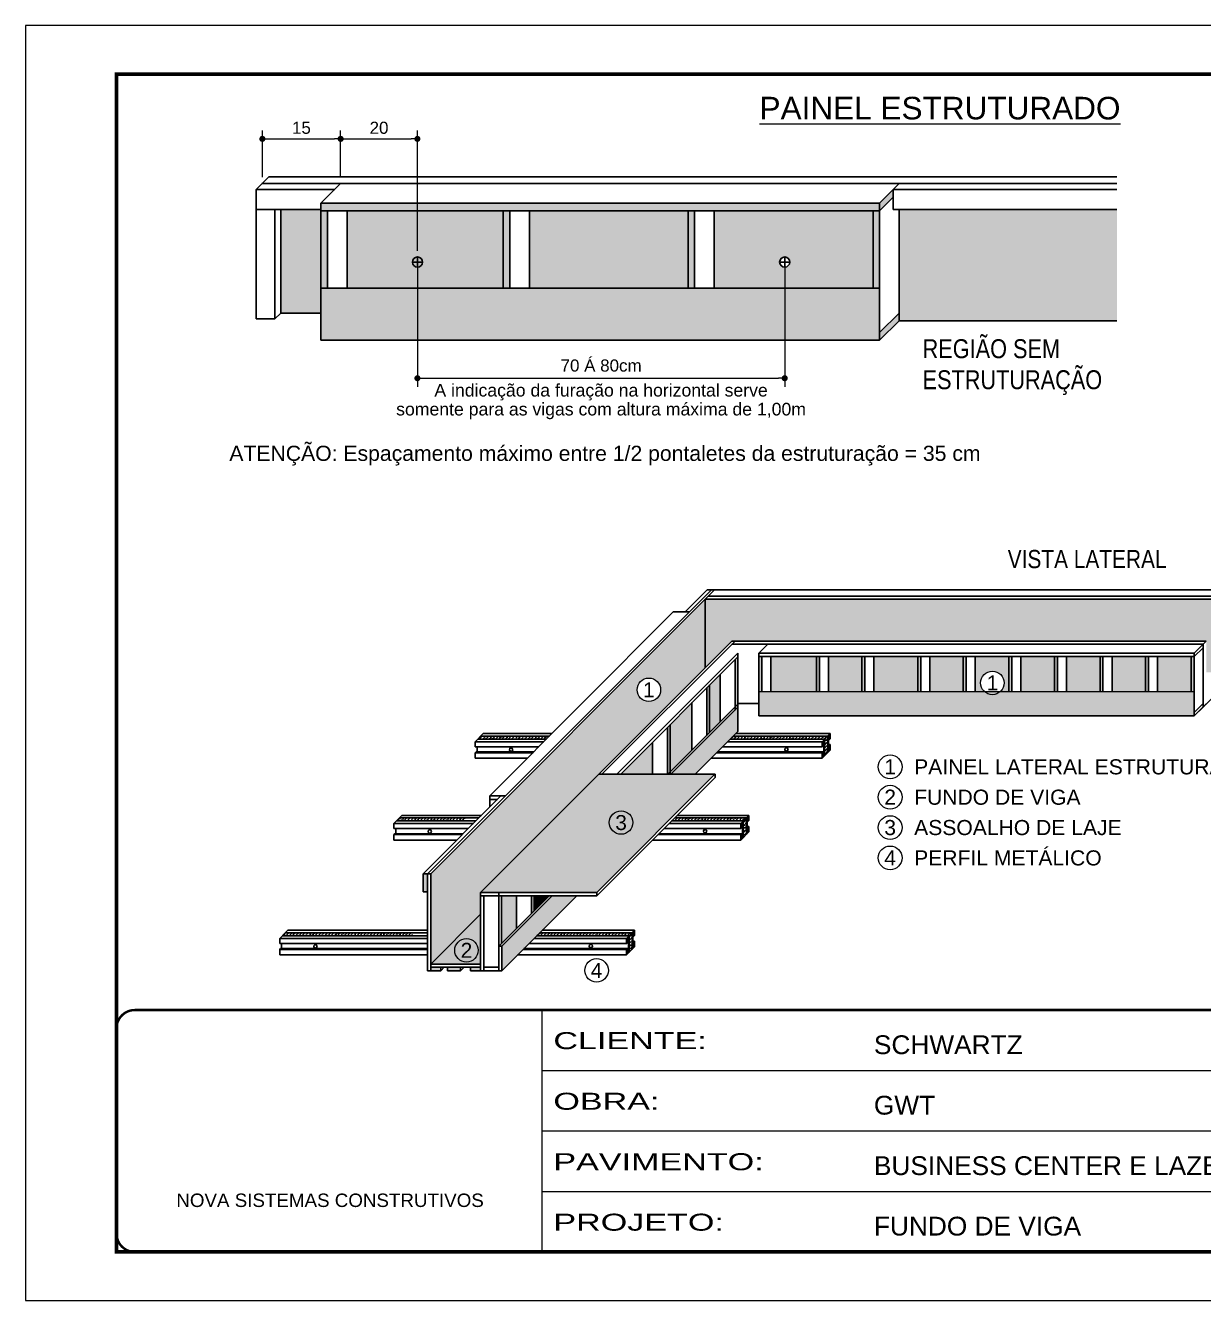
# Model space of a CAD drawing. Extents: x 3245 to 12416, y 917 to 10295.
# Drawn here: x 8000 to 8971, y 8957 to 10007 of the extents above; entities that cross this region are included whole.
import ezdxf
from ezdxf.enums import TextEntityAlignment as Align

# ---------------------------------------------------------------- set-up
doc = ezdxf.new("R2010")
doc.units = 0
doc.linetypes.add('CONTINUO', pattern=[0])
doc.linetypes.add('DASHED', pattern=[0.75, 0.5, -0.25])
for name, color, linetype, lineweight in [('CARIMBO', 255, 'Continuous', 9), ('Demarcação 1', 251, 'Continuous', 9), ('Folhas', 255, 'Continuous', 9), ('SARRAFO DE PRESSAO', 251, 'DASHED', 9)]:
    doc.layers.add(name, color=color, linetype=linetype, lineweight=lineweight)
doc.layers.add('COTA', color=241, linetype='Continuous')
doc.layers.add('Demarcação 2', color=7, linetype='Continuous', lineweight=9, true_color=0xe0e0e0)
doc.styles.add('ARIAL', font='arial.ttf')
doc.styles.add('CESAR1', font='arial.ttf', dxfattribs={"oblique": 15})
doc.styles.get("Standard").update_dxf_attribs({"font": 'arial.ttf'})
doc.styles.add('Tecnologia', font='')
doc.styles.add('texto', font='ARIALN.TTF')
doc.styles.get('Tecnologia').set_extended_font_data('Forgotten Futurist')
doc.dimstyles.new('1x', dxfattribs={"dimtxt": 10, "dimasz": 5, "dimexe": 7, "dimexo": 5, "dimgap": 4, "dimtad": 1, "dimdec": 1, "dimdsep": 46, "dimtxsty": 'Standard', "dimblk": 'DOT', "dimcen": 0.09, "dimclrd": 4, "dimclre": 4, "dimclrt": 2, "dimadec": 0, "dimazin": 2, "dimtfac": 1, "dimtdec": 1, "dimtmove": 0, "dimatfit": 3, "dimldrblk": 'DOT', "dimfxl": 1, "dimtolj": 1, "dimtzin": 0, "dimlwd": 9, "dimlwe": 9, "dimarcsym": 0})
pattern_1 = [(45, (5792.848, 57646.571), (0.99436891, 3.64601934), [4.6875, -0.9375, 0, -0.9375])]

# ---------------------------------------------------------------- blocks, each defined once
blk = doc.blocks.new('9999999999')
at = {"color": 30, "linetype": 'CONTINUO'}
for p, q in [((98564.6, 34230.2), (98564.6, 34429.4)), ((98564.6, 34379.6), (99584, 34379.6)), ((98564.6, 34329.8), (99488, 34329.8)), ((98564.6, 34280), (99488, 34280))]:
    blk.add_line(p, q, dxfattribs=at)
at = {"color": 30, "linetype": 'CONTINUO', "const_width": 2}
blk.add_lwpolyline([(99584, 34230.2), (99584, 34414.4, 0.414214), (99569, 34429.4), (98229, 34429.4, 0.414214), (98214, 34414.4), (98214, 34245.2, 0.414214), (98229, 34230.2), (99584, 34230.2)], format="xyb", dxfattribs=at)
at = {"layer": 'Folhas'}
blk.add_lwpolyline([(98139, 34190.2), (99624, 34190.2), (99624, 35240.2), (98139, 35240.2)], close=True, dxfattribs=at)
at = {"layer": 'Folhas', "color": 30, "const_width": 3}
blk.add_lwpolyline([(98214, 34230.2), (99584, 34230.2), (99584, 35200.2), (98214, 35200.2)], close=True, dxfattribs=at)
at = {"color": 7, "linetype": 'Continuous', "ltscale": 5, "style": 'ARIAL'}
for s, height, p in [('SCHWARTZ', 15.48, (98837.7, 34393.1)), ('GWT', 15.48, (98837.7, 34343.3)), ('BUSINESS CENTER E LAZER - PERIFERIA', 15.483, (98837.7, 34293.5)), ('NOVA SISTEMAS CONSTRUTIVOS', 11.059, (98263.2, 34267.2)), ('FUNDO DE VIGA', 15.483, (98837.7, 34243.7))]:
    blk.add_text(s, height=height, dxfattribs=at).set_placement(p)
at = {"layer": 'Folhas', "color": 7, "style": 'Tecnologia', "width": 1.5}
for s, p in [('CLIENTE:', (98573.7, 34397.2)), ('OBRA:', (98573.7, 34347.3)), ('PAVIMENTO:', (98573.7, 34297.5)), ('PROJETO:', (98573.7, 34247.7))]:
    blk.add_text(s, height=14, dxfattribs=at).set_placement(p)
blk = doc.blocks.new('_Dot')
at = {"color": 0, "linetype": 'ByBlock', "lineweight": -2}
blk.add_line((-0.5, 0), (-1, 0), dxfattribs=at)
at = {"color": 0, "linetype": 'ByBlock', "const_width": 0.5}
blk.add_lwpolyline([(-0.25, 0, 1), (0.25, 0, 1)], format="xyb", close=True, dxfattribs=at)
blk = doc.blocks.new('*D251')
at = {"layer": 'COTA', "color": 4, "lineweight": 9, "transparency": 16777216}
for p, q in [((8195.4, 9882.5), (8195.4, 9920.9)), ((8200.4, 9913.9), (8254.9, 9913.9)), ((8259.9, 9882.1), (8259.9, 9920.9))]:
    blk.add_line(p, q, dxfattribs=at)
at = {"layer": 'Defpoints', "color": 0, "transparency": 16777216}
for p in [(8259.9, 9913.9), (8195.4, 9877.5), (8259.9, 9877.1)]:
    blk.add_point(p, dxfattribs=at)
at = {"layer": 'COTA', "color": 4, "lineweight": 9, "transparency": 16777216, "xscale": 5, "yscale": 5, "zscale": 5, "rotation": 180}
blk.add_blockref('_Dot', (8195.4, 9913.9), dxfattribs=at)
at = {"layer": 'COTA', "color": 4, "lineweight": 9, "transparency": 16777216, "xscale": 5, "yscale": 5, "zscale": 5}
blk.add_blockref('_Dot', (8259.9, 9913.9), dxfattribs=at)
at = {"layer": 'COTA', "color": 2, "transparency": 16777216, "insert": (8227.6, 9923), "char_height": 10, "attachment_point": 5}
blk.add_mtext('\\A1;15', dxfattribs=at)
blk = doc.blocks.new('*D252')
at = {"layer": 'COTA', "color": 4, "lineweight": 9, "transparency": 16777216}
for p, q in [((8259.9, 9882.1), (8259.9, 9920.9)), ((8264.9, 9913.9), (8318.1, 9913.9)), ((8323.1, 9821.6), (8323.1, 9920.9))]:
    blk.add_line(p, q, dxfattribs=at)
at = {"layer": 'Defpoints', "color": 0, "transparency": 16777216}
for p in [(8323.1, 9913.9), (8259.9, 9877.1), (8323.1, 9816.6)]:
    blk.add_point(p, dxfattribs=at)
at = {"layer": 'COTA', "color": 4, "lineweight": 9, "transparency": 16777216, "xscale": 5, "yscale": 5, "zscale": 5, "rotation": 180}
blk.add_blockref('_Dot', (8259.9, 9913.9), dxfattribs=at)
at = {"layer": 'COTA', "color": 4, "lineweight": 9, "transparency": 16777216, "xscale": 5, "yscale": 5, "zscale": 5}
blk.add_blockref('_Dot', (8323.1, 9913.9), dxfattribs=at)
at = {"layer": 'COTA', "color": 2, "transparency": 16777216, "insert": (8291.5, 9923), "char_height": 10, "attachment_point": 5}
blk.add_mtext('\\A1;20', dxfattribs=at)
blk = doc.blocks.new('*D253')
at = {"layer": 'COTA', "color": 4, "lineweight": 9, "transparency": 16777216}
for p, q in [((8323.1, 9811.6), (8323.1, 9709.8)), ((8625.6, 9811.6), (8625.6, 9709.8)), ((8328.1, 9716.8), (8620.6, 9716.8))]:
    blk.add_line(p, q, dxfattribs=at)
at = {"layer": 'Defpoints', "color": 0, "transparency": 16777216}
for p in [(8323.1, 9816.6), (8625.6, 9816.6), (8625.6, 9716.8)]:
    blk.add_point(p, dxfattribs=at)
at = {"layer": 'COTA', "color": 4, "lineweight": 9, "transparency": 16777216, "xscale": 5, "yscale": 5, "zscale": 5, "rotation": 180}
blk.add_blockref('_Dot', (8323.1, 9716.8), dxfattribs=at)
at = {"layer": 'COTA', "color": 4, "lineweight": 9, "transparency": 16777216, "xscale": 5, "yscale": 5, "zscale": 5}
blk.add_blockref('_Dot', (8625.6, 9716.8), dxfattribs=at)
at = {"layer": 'COTA', "color": 2, "transparency": 16777216, "insert": (8474.4, 9727.2), "char_height": 10, "attachment_point": 5}
blk.add_mtext('\\A1;70 Á 80cm', dxfattribs=at)

msp = doc.modelspace()

# ---------------------------------------------------------------- hatches: boundary and pattern name
for points in [[(8715.04, 9865.9), (8715.04, 9872.28), (8703.69, 9861.02), (8703.69, 9854.64)], [(8546.09, 9790.93), (8551.41, 9790.93), (8551.41, 9854.64), (8546.09, 9854.64)], [(8331.55, 9308.76), (8327.89, 9308.76), (8327.89, 9293.91), (8331.55, 9293.91)]]:
    msp.add_hatch(color=256).paths.add_polyline_path(points)
at = {"linetype": 'ByBlock', "ltscale": 2}
for points in [[(8703.69, 9861.02), (8243.63, 9861.02), (8243.63, 9854.64), (8703.69, 9854.64)], [(8243.52, 9790.93), (8248.85, 9790.93), (8248.85, 9854.53), (8243.52, 9854.53)], [(8393.7, 9790.93), (8399.03, 9790.93), (8399.03, 9854.53), (8393.7, 9854.53)], [(8584.65, 9443.44), (8587.01, 9445.79), (8587.01, 9487.23), (8584.65, 9484.88)], [(8604.3, 9458.68), (8606.74, 9458.68), (8606.74, 9487.39), (8604.3, 9487.39)], [(8651.58, 9458.68), (8654.02, 9458.68), (8654.02, 9487.39), (8651.58, 9487.39)], [(8689.11, 9458.68), (8691.55, 9458.68), (8691.55, 9487.39), (8689.11, 9487.39)], [(8735.05, 9458.68), (8737.48, 9458.68), (8737.48, 9487.39), (8735.05, 9487.39)], [(8772.58, 9458.67), (8775.02, 9458.67), (8775.02, 9487.39), (8772.58, 9487.39)], [(8810.11, 9458.67), (8812.55, 9458.67), (8812.55, 9487.39), (8810.11, 9487.39)], [(8847.65, 9458.67), (8850.08, 9458.67), (8850.08, 9487.39), (8847.65, 9487.39)], [(8885.18, 9458.67), (8887.62, 9458.67), (8887.62, 9487.39), (8885.18, 9487.39)], [(8922.71, 9458.67), (8925.15, 9458.67), (8925.15, 9487.39), (8922.71, 9487.39)], [(8960.25, 9458.67), (8962.68, 9458.67), (8962.68, 9487.39), (8960.25, 9487.39)], [(8561.31, 9422.58), (8563.67, 9424.93), (8563.67, 9464.23), (8561.31, 9461.87)], [(8584.76, 9443.55), (8584.76, 9446.02), (8531.36, 9392.63), (8531.36, 9390.74), (8531.95, 9390.74)], [(8531.26, 9431.48), (8528.9, 9429.13), (8528.9, 9390.63), (8531.26, 9390.63)], [(8434.09, 9290.61), (8431.52, 9290.61), (8390.07, 9249.15), (8392.64, 9249.15)], [(8416.88, 9275.97), (8419.23, 9278.32), (8419.23, 9290.5), (8416.88, 9290.5)]]:
    msp.add_hatch(color=256, dxfattribs=at).paths.add_polyline_path(points)
h = msp.add_hatch(color=256)
h.paths.add_polyline_path([(8703.69, 9754.39), (8703.69, 9748.01), (8719.91, 9764.11), (8719.91, 9770.48)])
h.paths.add_polyline_path([(8698.36, 9790.93), (8703.69, 9790.93), (8703.69, 9854.64), (8698.36, 9854.64)])
at = {"linetype": 'Continuous', "ltscale": 1.5}
h = msp.add_hatch(dxfattribs=at)
h.set_pattern_fill('ANSI36', color=256, scale=15, style=0)
h.set_pattern_definition(pattern_1)
h.paths.add_polyline_path([(8375.32, 9422.06), (8372.81, 9419.55), (8429.38, 9419.55), (8431.87, 9422.06)])
h = msp.add_hatch(dxfattribs=at)
h.set_pattern_fill('ANSI36', color=256, scale=15, style=0)
h.set_pattern_definition(pattern_1)
h.paths.add_polyline_path([(8661.01, 9422.06), (8583.27, 9422.06), (8580.77, 9419.55), (8658.5, 9419.55)])
h.paths.add_polyline_path([(8661.01, 9422.06), (8658.5, 9419.55), (8658.5, 9405.94), (8661.01, 9408.45)])
h = msp.add_hatch(dxfattribs=at)
h.set_pattern_fill('ANSI36', color=256, scale=15, style=0)
h.set_pattern_definition(pattern_1)
h.paths.add_polyline_path([(8308.34, 9354.69), (8305.83, 9352.18), (8362.4, 9352.18), (8364.89, 9354.69)])
h = msp.add_hatch(dxfattribs=at)
h.set_pattern_fill('ANSI36', color=256, scale=15, style=0)
h.set_pattern_definition(pattern_1)
h.paths.add_polyline_path([(8594.03, 9354.69), (8591.52, 9352.18), (8591.52, 9338.57), (8594.03, 9341.08)])
h.paths.add_polyline_path([(8535.02, 9354.69), (8532.51, 9352.18), (8591.52, 9352.18), (8594.03, 9354.69)])
h = msp.add_hatch(dxfattribs=at)
h.set_pattern_fill('ANSI36', color=256, scale=15, style=0)
h.set_pattern_definition(pattern_1)
h.paths.add_polyline_path([(8214.26, 9260.07), (8211.76, 9257.56), (8319.23, 9257.56), (8319.23, 9260.07)])
h = msp.add_hatch(dxfattribs=at)
h.set_pattern_fill('ANSI36', color=256, scale=15, style=0)
h.set_pattern_definition(pattern_1)
h.paths.add_polyline_path([(8499.95, 9260.07), (8497.45, 9257.56), (8497.45, 9243.95), (8499.95, 9246.46)])
h.paths.add_polyline_path([(8423.85, 9260.07), (8421.34, 9257.56), (8497.45, 9257.56), (8499.95, 9260.07)])
at = {"linetype": 'ByBlock', "ltscale": 2}
h = msp.add_hatch(color=256, dxfattribs=at)
h.paths.add_polyline_path([(8342.34, 9231.77), (8334.12, 9231.77), (8334.12, 9228.85), (8342.34, 9228.85)])
h.paths.add_polyline_path([(8358.63, 9231.77), (8347.85, 9231.77), (8347.85, 9228.85), (8358.63, 9228.85)])
h.paths.add_polyline_path([(8375.18, 9231.77), (8366.96, 9231.77), (8366.96, 9228.85), (8375.18, 9228.85)])
at = {"layer": 'Demarcação 1'}
h = msp.add_hatch(color=256, dxfattribs=at)
h.paths.add_polyline_path([(8353.85, 9245.67, 1), (8373.2, 9245.67, 1)], flags=17)
h.paths.add_polyline_path([(8375.18, 9293.37), (8560.23, 9478.42), (8560.23, 9534.89), (8560.23, 9534.89), (8334.12, 9308.78), (8334.12, 9234.34), (8375.18, 9275.41)])
h.paths.add_polyline_path([(8504.04, 9460.21, -1), (8523.4, 9460.21, -1)], flags=16)
h.paths.add_polyline_path([(8355.64, 9236.42), (8371.4, 9236.42), (8371.4, 9254.98), (8355.64, 9254.98)], flags=24)
h.paths.add_polyline_path([(8505.84, 9450.96), (8521.6, 9450.96), (8521.6, 9469.51), (8505.84, 9469.51)], flags=24)
msp.add_hatch(color=256, dxfattribs=at).paths.add_polyline_path([(8560.23, 9478.42), (8582.16, 9500.35), (8972.73, 9500.35), (8972.73, 9474.73), (8991.94, 9474.73), (8991.94, 9534.89), (8560.23, 9534.89)])
h = msp.add_hatch(color=256, dxfattribs=at)
h.paths.add_polyline_path([(8334.12, 9234.34), (8375.18, 9234.34), (8375.18, 9275.41)])
h.paths.add_polyline_path([(8353.85, 9245.67, -1), (8373.2, 9245.67, -1)], flags=16)
h.paths.add_polyline_path([(8355.64, 9236.42), (8371.4, 9236.42), (8371.4, 9254.98), (8355.64, 9254.98)], flags=24)
at = {"layer": 'Demarcação 2'}
for points in [[(8243.63, 9854.65), (8243.63, 9854.65), (8243.63, 9854.65), (8243.63, 9855.71), (8210.64, 9855.71), (8210.64, 9770.48), (8243.63, 9770.48)], [(8265.18, 9790.93), (8393.81, 9790.93), (8393.81, 9854.64), (8265.18, 9854.64)], [(8415.36, 9790.93), (8546.09, 9790.93), (8546.09, 9854.64), (8415.36, 9854.64)], [(8719.91, 9855.71), (8719.91, 9764.11), (8899.19, 9764.1), (8899.19, 9855.71)], [(8703.69, 9790.93), (8243.63, 9790.93), (8243.63, 9754.39), (8243.63, 9748.02), (8703.69, 9748.01)], [(8614.28, 9458.68), (8651.69, 9458.68), (8651.69, 9487.5), (8614.28, 9487.5)], [(8661.55, 9458.68), (8689.22, 9458.68), (8689.22, 9487.5), (8661.55, 9487.5)], [(8699.09, 9458.68), (8735.15, 9458.68), (8735.15, 9487.5), (8699.09, 9487.5)], [(8745.02, 9458.68), (8772.69, 9458.67), (8772.69, 9487.5), (8745.02, 9487.5)], [(8820.09, 9458.67), (8847.75, 9458.67), (8847.75, 9487.5), (8820.09, 9487.5)], [(8857.62, 9458.67), (8885.29, 9458.67), (8885.29, 9487.5), (8857.62, 9487.5)], [(8895.15, 9458.67), (8922.82, 9458.67), (8922.82, 9487.5), (8895.15, 9487.5)], [(8932.69, 9458.67), (8960.35, 9458.67), (8960.35, 9487.5), (8932.69, 9487.5)], [(8563.77, 9425.04), (8572.44, 9433.7), (8572.44, 9472.67), (8563.77, 9464)], [(8962.79, 9458.67), (8803.12, 9458.67, -0.3830345), (8790.19, 9458.67), (8604.41, 9458.68), (8604.41, 9438.68), (8962.79, 9438.67)], [(8531.36, 9392.63), (8549.1, 9410.37), (8549.1, 9449.33), (8531.36, 9431.59)], [(8587.11, 9428.82), (8587.11, 9445.9), (8531.95, 9390.74), (8551.95, 9390.74), (8587.11, 9425.89)], [(8490.51, 9390.74), (8516.69, 9390.74), (8516.69, 9416.92)], [(8392.42, 9251.51), (8404.67, 9263.75), (8404.67, 9290.61), (8392.42, 9290.61)], [(8454.39, 9290.61), (8448.9, 9290.61), (8434.09, 9290.61), (8392.64, 9249.15), (8392.64, 9228.85)], [(8419.34, 9278.43), (8431.52, 9290.61), (8419.34, 9290.61)]]:
    msp.add_hatch(color=256, dxfattribs=at).paths.add_polyline_path(points)
h = msp.add_hatch(color=256, dxfattribs=at)
h.paths.add_polyline_path([(8621.41, 9812.46, -1), (8629.78, 9812.46, -1)], flags=16)
h.paths.add_polyline_path([(8567.64, 9790.93), (8698.36, 9790.93), (8698.36, 9854.64), (8567.64, 9854.64)])
h = msp.add_hatch(color=256, dxfattribs=at)
h.paths.add_polyline_path([(8806.34, 9465.88, -1), (8786.98, 9465.88, -1)], flags=16)
h.paths.add_polyline_path([(8788.78, 9456.62), (8804.54, 9456.62), (8804.54, 9475.18), (8788.78, 9475.18)], flags=24)
h.paths.add_polyline_path([(8782.55, 9458.67), (8810.22, 9458.67), (8810.22, 9487.5), (8782.55, 9487.5)])
h = msp.add_hatch(color=256, dxfattribs=at)
h.paths.add_polyline_path([(8375.18, 9293.37), (8377.75, 9293.37), (8390.07, 9293.37), (8470.82, 9293.37), (8568.19, 9390.74), (8472.55, 9390.74)])
h.paths.add_polyline_path([(8482.92, 9341.36), (8498.79, 9341.36), (8498.79, 9360.24), (8482.92, 9360.24)], flags=24)

# ---------------------------------------------------------------- linework, layer by layer
at = {"linetype": 'ByBlock', "ltscale": 2}
for p, q in [((8190.2, 9872.28), (8200.64, 9882.72)), ((8190.2, 9872.28), (8190.2, 9855.71)), ((8259.86, 9877.11), (8243.63, 9861.02)), ((8719.91, 9877.11), (8703.69, 9861.02)), ((8715.04, 9855.71), (8715.04, 9872.28)), ((8243.63, 9861.02), (8703.69, 9861.02)), ((8243.63, 9854.65), (8243.63, 9861.02)), ((8715.04, 9865.9), (8703.69, 9854.64)), ((8703.69, 9861.02), (8703.69, 9748.01)), ((8190.2, 9855.71), (8190.2, 9765.65)), ((8205.8, 9855.71), (8205.8, 9765.65)), ((8210.64, 9855.71), (8210.64, 9770.48)), ((8243.63, 9854.65), (8243.63, 9748.02)), ((8243.63, 9854.65), (8243.63, 9754.39)), ((8243.63, 9854.64), (8703.69, 9854.64)), ((8248.96, 9854.65), (8248.96, 9790.93)), ((8265.18, 9790.93), (8265.18, 9854.65)), ((8393.81, 9854.65), (8393.81, 9790.93)), ((8399.14, 9854.65), (8399.14, 9790.93)), ((8415.36, 9790.93), (8415.36, 9854.65)), ((8546.09, 9854.64), (8546.09, 9790.93)), ((8551.41, 9854.64), (8551.41, 9790.93)), ((8567.64, 9790.93), (8567.64, 9854.64)), ((8698.36, 9854.64), (8698.36, 9790.93)), ((8719.91, 9764.11), (8719.91, 9855.71)), ((8205.8, 9765.65), (8210.64, 9770.48)), ((8243.63, 9770.48), (8210.64, 9770.48)), ((8243.63, 9770.48), (8210.64, 9770.48)), ((8719.91, 9770.48), (8703.69, 9754.39)), ((8719.91, 9764.11), (8703.69, 9748.01)), ((8475.11, 9390.74), (8584.73, 9500.35)), ((8611.84, 9497.79), (8604.41, 9490.42)), ((8970.22, 9497.79), (8962.79, 9490.42)), ((8970.22, 9494.87), (8962.79, 9487.5)), ((8970.22, 9497.79), (8972.73, 9500.35)), ((8970.22, 9497.79), (8970.22, 9446.04)), ((8584.76, 9443.55), (8584.76, 9484.99)), ((8587.11, 9428.82), (8587.11, 9487.34)), ((8604.41, 9490.42), (8962.79, 9490.42)), ((8604.41, 9487.5), (8604.41, 9490.42)), ((8604.41, 9487.5), (8962.79, 9487.5)), ((8604.41, 9487.5), (8604.41, 9438.68)), ((8604.41, 9487.5), (8604.41, 9458.68)), ((8606.85, 9487.5), (8606.85, 9458.68)), ((8614.28, 9458.68), (8614.28, 9487.5)), ((8651.69, 9487.5), (8651.69, 9458.68)), ((8654.13, 9487.5), (8654.12, 9458.68)), ((8661.55, 9458.68), (8661.55, 9487.5)), ((8689.22, 9487.5), (8689.22, 9458.68)), ((8691.66, 9487.5), (8691.66, 9458.68)), ((8699.09, 9458.68), (8699.09, 9487.5)), ((8735.15, 9487.5), (8735.15, 9458.68)), ((8737.59, 9487.5), (8737.59, 9458.68)), ((8745.02, 9458.68), (8745.02, 9487.5)), ((8772.69, 9487.5), (8772.69, 9458.67)), ((8775.12, 9487.5), (8775.12, 9458.67)), ((8782.55, 9458.67), (8782.55, 9487.5)), ((8810.22, 9487.5), (8810.22, 9458.67)), ((8812.66, 9487.5), (8812.66, 9458.67)), ((8820.09, 9458.67), (8820.09, 9487.5)), ((8847.75, 9487.5), (8847.75, 9458.67)), ((8850.19, 9487.5), (8850.19, 9458.67)), ((8857.62, 9458.67), (8857.62, 9487.5)), ((8885.29, 9487.5), (8885.29, 9458.67)), ((8887.72, 9487.5), (8887.72, 9458.67)), ((8895.15, 9458.67), (8895.15, 9487.5)), ((8922.82, 9487.5), (8922.82, 9458.67)), ((8925.26, 9487.5), (8925.26, 9458.67)), ((8932.69, 9458.67), (8932.69, 9487.5)), ((8960.35, 9487.5), (8960.35, 9458.67)), ((8962.79, 9490.42), (8962.79, 9487.5)), ((8962.79, 9487.5), (8962.79, 9438.67)), ((8572.44, 9433.7), (8572.44, 9472.67)), ((8561.42, 9422.69), (8561.42, 9461.98)), ((8563.77, 9425.04), (8563.77, 9464.33)), ((8976.78, 9452.55), (8966.39, 9442.25)), ((8587.11, 9448.38), (8529.47, 9390.74)), ((8549.1, 9410.37), (8549.1, 9449.66)), ((8604.41, 9448.96), (8587.11, 9448.96)), ((8970.22, 9448.96), (8962.79, 9441.59)), ((8970.22, 9446.04), (8962.79, 9438.67)), ((8972.73, 9448.53), (8970.22, 9446.04)), ((8529.01, 9390.74), (8529.01, 9429.24)), ((8531.36, 9390.74), (8531.36, 9431.59)), ((8372.81, 9419.55), (8429.38, 9419.55)), ((8375.32, 9422.06), (8431.87, 9422.06)), ((8377.39, 9424.13), (8433.92, 9424.13)), ((8580.77, 9419.55), (8658.5, 9419.55)), ((8583.27, 9422.06), (8661.01, 9422.06)), ((8585.34, 9424.13), (8663.07, 9424.13)), ((8587.11, 9428.82), (8587.11, 9425.89)), ((8658.5, 9419.55), (8658.5, 9405.94)), ((8661.01, 9422.06), (8661.01, 9408.45)), ((8661.63, 9421.77), (8661.63, 9409.85)), ((8661.63, 9419.31), (8662.45, 9419.31)), ((8662.45, 9422.59), (8662.45, 9419.31)), ((8370.74, 9417.49), (8370.74, 9413.29)), ((8370.74, 9417.49), (8413.99, 9417.49)), ((8370.74, 9417.49), (8427.32, 9417.49)), ((8370.74, 9413.29), (8423.15, 9413.29)), ((8370.74, 9408.42), (8418.31, 9408.42)), ((8371.38, 9409.06), (8418.94, 9409.06)), ((8372.19, 9413.29), (8372.19, 9409.06)), ((8569.64, 9408.42), (8656.43, 9408.42)), ((8570.28, 9409.06), (8657.07, 9409.06)), ((8574.51, 9413.29), (8656.43, 9413.29)), ((8578.7, 9417.49), (8656.43, 9417.49)), ((8656.43, 9417.49), (8656.43, 9413.29)), ((8657.07, 9417.21), (8657.07, 9413.93)), ((8657.87, 9418.02), (8657.87, 9406.09)), ((8661.63, 9415.07), (8663.07, 9415.07)), ((8661.63, 9414.44), (8662.45, 9414.44)), ((8661.63, 9410.67), (8662.45, 9410.67)), ((8662.45, 9414.44), (8662.45, 9410.67)), ((8370.74, 9403.87), (8400.45, 9403.87)), ((8370.74, 9403.87), (8413.79, 9403.87)), ((8565.09, 9403.87), (8656.43, 9403.87)), ((8657.07, 9406.09), (8657.87, 9406.09)), ((8568.3, 9390.74), (8568.3, 9387.97)), ((8382.88, 9363.77), (8382.88, 9372.79)), ((8382.88, 9369.87), (8388.98, 9369.87)), ((8310.41, 9356.76), (8375.87, 9356.76)), ((8537.07, 9356.76), (8596.09, 9356.76)), ((8303.76, 9350.12), (8347.01, 9350.12)), ((8303.76, 9350.12), (8369.23, 9350.12)), ((8303.76, 9350.12), (8303.76, 9345.92)), ((8303.76, 9345.92), (8365.04, 9345.92)), ((8305.21, 9345.92), (8305.21, 9341.69)), ((8305.83, 9352.18), (8371.3, 9352.18)), ((8308.34, 9354.69), (8373.8, 9354.69)), ((8526.24, 9345.92), (8589.45, 9345.92)), ((8530.43, 9350.12), (8589.45, 9350.12)), ((8532.5, 9352.18), (8591.52, 9352.18)), ((8535, 9354.69), (8594.03, 9354.69)), ((8589.45, 9350.12), (8589.45, 9345.92)), ((8590.09, 9349.84), (8590.09, 9346.56)), ((8590.9, 9350.65), (8590.9, 9338.72)), ((8591.52, 9352.18), (8591.52, 9338.57)), ((8594.03, 9354.69), (8594.03, 9341.08)), ((8594.65, 9354.4), (8594.65, 9342.48)), ((8594.65, 9351.94), (8595.47, 9351.94)), ((8594.65, 9347.7), (8596.09, 9347.7)), ((8594.65, 9347.07), (8595.47, 9347.07)), ((8595.47, 9355.22), (8595.47, 9351.94)), ((8595.47, 9347.07), (8595.47, 9343.3)), ((8303.76, 9341.05), (8360.17, 9341.05)), ((8303.76, 9336.5), (8333.47, 9336.5)), ((8303.76, 9336.5), (8355.62, 9336.5)), ((8304.4, 9341.69), (8360.81, 9341.69)), ((8516.82, 9336.5), (8589.45, 9336.5)), ((8521.37, 9341.05), (8589.45, 9341.05)), ((8522, 9341.69), (8590.09, 9341.69)), ((8590.09, 9338.72), (8590.9, 9338.72)), ((8594.65, 9343.3), (8595.47, 9343.3)), ((8327.89, 9293.91), (8327.89, 9308.76)), ((8331.55, 9308.77), (8334.11, 9308.77)), ((8327.89, 9293.91), (8331.55, 9293.91)), ((8375.18, 9293.37), (8377.75, 9293.37)), ((8470.82, 9293.37), (8470.82, 9290.61)), ((8380.97, 9290.61), (8448.9, 9290.61)), ((8390.07, 9231.77), (8390.07, 9290.61)), ((8392.42, 9251.51), (8392.42, 9290.47)), ((8404.67, 9263.75), (8404.67, 9290.61)), ((8416.99, 9276.07), (8416.99, 9290.61)), ((8419.34, 9278.43), (8419.34, 9290.61)), ((8216.33, 9262.14), (8331.55, 9262.14)), ((8425.92, 9262.14), (8502.02, 9262.14)), ((8209.69, 9255.49), (8305.89, 9255.49)), ((8209.69, 9255.49), (8331.55, 9255.49)), ((8209.69, 9255.49), (8209.69, 9251.3)), ((8209.69, 9251.3), (8331.55, 9251.3)), ((8211.13, 9251.3), (8211.13, 9247.07)), ((8211.76, 9257.56), (8331.55, 9257.56)), ((8214.26, 9260.07), (8331.55, 9260.07)), ((8415.08, 9251.3), (8495.38, 9251.3)), ((8419.27, 9255.49), (8495.38, 9255.49)), ((8421.34, 9257.56), (8497.45, 9257.56)), ((8423.85, 9260.07), (8499.95, 9260.07)), ((8495.38, 9255.49), (8495.38, 9251.3)), ((8496.02, 9255.22), (8496.02, 9251.94)), ((8496.82, 9256.02), (8496.82, 9244.1)), ((8497.45, 9257.56), (8497.45, 9243.95)), ((8499.95, 9260.07), (8499.95, 9246.46)), ((8500.58, 9259.78), (8500.58, 9247.85)), ((8500.58, 9257.32), (8501.4, 9257.32)), ((8500.58, 9253.07), (8502.02, 9253.07)), ((8500.58, 9252.45), (8501.4, 9252.45)), ((8501.4, 9260.6), (8501.4, 9257.32)), ((8501.4, 9252.45), (8501.4, 9248.67)), ((8209.69, 9246.43), (8331.55, 9246.43)), ((8209.69, 9241.88), (8305.89, 9241.88)), ((8209.69, 9241.88), (8331.55, 9241.88)), ((8210.33, 9247.07), (8331.55, 9247.07)), ((8405.66, 9241.88), (8495.38, 9241.88)), ((8410.21, 9246.43), (8495.38, 9246.43)), ((8410.85, 9247.07), (8496.02, 9247.07)), ((8496.02, 9244.1), (8496.82, 9244.1)), ((8500.58, 9248.67), (8501.4, 9248.67)), ((8390.07, 9231.77), (8390.07, 9228.85))]:
    msp.add_line(p, q, dxfattribs=at)
for p, q in [((8899.19, 9882.72), (8200.64, 9882.72)), ((8254.98, 9872.28), (8190.2, 9872.28)), ((8899.19, 9877.11), (8195.04, 9877.11)), ((8899.19, 9872.28), (8715.04, 9872.28)), ((8243.63, 9855.71), (8190.2, 9855.71)), ((8899.19, 9855.71), (8715.04, 9855.71)), ((8243.51, 9790.93), (8703.69, 9790.93)), ((8190.2, 9765.65), (8205.8, 9765.65)), ((8243.63, 9748.02), (8703.69, 9748.01)), ((8565.28, 9542.5), (8331.55, 9308.77)), ((8567.84, 9542.5), (8334.11, 9308.77)), ((8561.61, 9542.5), (8543.52, 9524.41)), ((8560.23, 9534.89), (8991.94, 9534.89)), ((8560.23, 9534.89), (8560.23, 9478.42)), ((8999.56, 9542.5), (8561.61, 9542.5)), ((8562.79, 9537.45), (8994.51, 9537.45)), ((8994.51, 9537.45), (8608.89, 9537.45)), ((8533.62, 9524.41), (8382.88, 9372.79)), ((8547.18, 9524.41), (8533.62, 9524.41)), ((8582.16, 9500.35), (8375.18, 9293.37)), ((8972.73, 9500.35), (8582.16, 9500.35)), ((8970.22, 9497.79), (8582.16, 9497.79)), ((8487.43, 9390.74), (8587.11, 9490.42)), ((8490.51, 9390.74), (8587.11, 9487.34)), ((8587.11, 9438.67), (8587.11, 9490.42)), ((8604.41, 9458.68), (8962.79, 9458.67)), ((8587.11, 9445.89), (8531.95, 9390.74)), ((8604.41, 9438.68), (8962.79, 9438.67)), ((8377.39, 9424.13), (8370.74, 9417.49)), ((8587.11, 9425.89), (8551.95, 9390.74)), ((8663.07, 9424.13), (8656.43, 9417.49)), ((8662.45, 9422.59), (8661.63, 9421.77)), ((8663.07, 9419.94), (8662.45, 9419.31)), ((8516.69, 9390.74), (8516.69, 9416.92)), ((8657.07, 9413.93), (8656.43, 9413.29)), ((8663.07, 9410.52), (8656.43, 9403.87)), ((8657.87, 9418.02), (8657.07, 9417.21)), ((8662.45, 9410.67), (8661.63, 9409.85)), ((8663.07, 9415.07), (8662.45, 9414.44)), ((8657.87, 9406.09), (8657.07, 9405.29)), ((8470.82, 9293.37), (8568.19, 9390.74)), ((8470.94, 9290.61), (8568.3, 9387.97)), ((8568.3, 9390.74), (8472.55, 9390.74)), ((8391.9, 9372.79), (8327.89, 9308.77)), ((8382.88, 9372.79), (8395.56, 9372.79)), ((8310.41, 9356.76), (8303.76, 9350.12)), ((8596.09, 9356.76), (8589.45, 9350.12)), ((8590.09, 9346.56), (8589.45, 9345.92)), ((8590.9, 9350.65), (8590.09, 9349.84)), ((8595.47, 9355.22), (8594.65, 9354.4)), ((8596.09, 9352.57), (8595.47, 9351.94)), ((8596.09, 9347.7), (8595.47, 9347.07)), ((8596.09, 9343.15), (8589.45, 9336.5)), ((8590.9, 9338.72), (8590.09, 9337.92)), ((8595.47, 9343.3), (8594.65, 9342.48)), ((8327.89, 9308.76), (8331.55, 9308.76)), ((8331.55, 9231.77), (8331.55, 9308.77)), ((8334.12, 9228.85), (8334.12, 9308.77)), ((8375.18, 9228.85), (8375.18, 9293.37)), ((8375.18, 9293.37), (8470.82, 9293.37)), ((8375.18, 9293.37), (8375.18, 9290.61)), ((8390.07, 9293.37), (8377.75, 9293.37)), ((8390.07, 9228.85), (8390.07, 9293.37)), ((8375.18, 9290.61), (8382.09, 9290.61)), ((8377.75, 9231.77), (8377.75, 9290.61)), ((8377.75, 9290.61), (8377.75, 9290.29)), ((8431.52, 9290.61), (8390.07, 9249.15)), ((8454.39, 9290.61), (8392.64, 9228.85)), ((8434.09, 9290.61), (8392.64, 9249.15)), ((8448.9, 9290.61), (8470.94, 9290.61)), ((8375.18, 9275.41), (8334.12, 9234.34)), ((8216.33, 9262.14), (8209.69, 9255.49)), ((8502.02, 9262.14), (8495.38, 9255.49)), ((8496.02, 9251.94), (8495.38, 9251.3)), ((8496.82, 9256.02), (8496.02, 9255.22)), ((8501.4, 9260.6), (8500.58, 9259.78)), ((8502.02, 9257.94), (8501.4, 9257.32)), ((8502.02, 9253.07), (8501.4, 9252.45)), ((8392.64, 9249.15), (8390.07, 9249.15)), ((8392.64, 9249.15), (8392.64, 9228.85)), ((8502.02, 9248.52), (8495.38, 9241.88)), ((8496.82, 9244.1), (8496.02, 9243.29)), ((8501.4, 9248.67), (8500.58, 9247.85)), ((8331.55, 9228.85), (8331.55, 9231.77)), ((8334.12, 9234.34), (8375.18, 9234.34)), ((8334.12, 9231.77), (8375.18, 9231.77)), ((8334.12, 9231.77), (8342.34, 9231.77)), ((8342.34, 9231.77), (8342.34, 9228.85)), ((8342.34, 9228.85), (8345.26, 9231.77)), ((8347.85, 9231.77), (8358.63, 9231.77)), ((8347.85, 9228.85), (8347.85, 9231.77)), ((8358.63, 9228.85), (8361.55, 9231.77)), ((8358.63, 9231.77), (8358.63, 9228.85)), ((8366.96, 9231.77), (8375.18, 9231.77)), ((8366.96, 9228.85), (8366.96, 9231.77)), ((8377.75, 9231.77), (8377.75, 9228.85)), ((8390.07, 9231.77), (8377.75, 9231.77)), ((8342.34, 9228.85), (8331.55, 9228.85)), ((8358.63, 9228.85), (8347.85, 9228.85)), ((8377.75, 9228.85), (8366.96, 9228.85)), ((8377.75, 9228.85), (8390.07, 9228.85)), ((8392.64, 9228.85), (8381.85, 9228.85))]:
    msp.add_line(p, q)
at = {"linetype": 'Continuous', "ltscale": 1.5}
for p, q in [((8318.95, 9812.47), (8327.32, 9812.47)), ((8323.14, 9808.28), (8323.14, 9816.65)), ((8621.41, 9812.46), (8629.78, 9812.46)), ((8625.59, 9808.28), (8625.59, 9816.65)), ((8719.91, 9764.11), (8899.19, 9764.1))]:
    msp.add_line(p, q, dxfattribs=at)
at = {"ltscale": 2}
for p, q in [((8663.07, 9424.13), (8663.07, 9419.94)), ((8371.38, 9409.06), (8370.74, 9408.42)), ((8370.74, 9408.42), (8370.74, 9403.87)), ((8657.07, 9409.06), (8656.43, 9408.42)), ((8656.43, 9408.42), (8656.43, 9403.87)), ((8657.07, 9409.06), (8657.07, 9405.29)), ((8663.07, 9415.07), (8663.07, 9410.52)), ((8596.09, 9356.76), (8596.09, 9352.57)), ((8596.09, 9347.7), (8596.09, 9343.15)), ((8304.4, 9341.69), (8303.76, 9341.05)), ((8303.76, 9341.05), (8303.76, 9336.5)), ((8590.09, 9341.69), (8589.45, 9341.05)), ((8589.45, 9341.05), (8589.45, 9336.5)), ((8590.09, 9341.69), (8590.09, 9337.92)), ((8502.02, 9262.14), (8502.02, 9257.94)), ((8502.02, 9253.07), (8502.02, 9248.52)), ((8210.33, 9247.07), (8209.69, 9246.43)), ((8209.69, 9246.43), (8209.69, 9241.88)), ((8496.02, 9247.07), (8495.38, 9246.43)), ((8495.38, 9246.43), (8495.38, 9241.88)), ((8496.02, 9247.07), (8496.02, 9243.29))]:
    msp.add_line(p, q, dxfattribs=at)
at = {"linetype": 'Continuous', "ltscale": 1.5}
for centre in [(8323.14, 9812.47), (8625.59, 9812.46)]:
    msp.add_circle(centre, 4.18, dxfattribs=at)
at = {"linetype": 'ByBlock', "ltscale": 2}
for centre in [(8400.2, 9410.9), (8626.98, 9411.1), (8560, 9343.73), (8333.22, 9343.53), (8239.14, 9248.91), (8465.92, 9249.1)]:
    msp.add_circle(centre, 1.38, dxfattribs=at)
at = {"layer": 'CARIMBO'}
for centre, radius in [((8796.66, 9465.88), 9.68), ((8513.72, 9460.21), 9.68), ((8712.44, 9396.77), 9.77), ((8712.44, 9371.77), 9.77), ((8490.85, 9350.89), 9.68), ((8712.44, 9346.77), 9.77), ((8712.44, 9321.77), 9.77), ((8363.52, 9245.67), 9.68), ((8470.67, 9229.12), 9.68)]:
    msp.add_circle(centre, radius, dxfattribs=at)

# ---------------------------------------------------------------- block references
at = {"layer": 'SARRAFO DE PRESSAO', "color": 6, "linetype": 'ByBlock'}
msp.add_blockref('9999999999', (-90138.63, -25232.92), dxfattribs=at)

# ---------------------------------------------------------------- texts
at = {"layer": 'CARIMBO', "linetype": 'Continuous', "ltscale": 2, "style": 'ARIAL'}
msp.add_text('%%UPAINEL ESTRUTURADO', height=18.59, dxfattribs=at).set_placement((8753.5, 9929.95), align=Align.CENTER)
at = {"layer": 'CARIMBO', "linetype": 'Continuous', "ltscale": 2, "style": 'texto'}
for s, height, p in [('REGIÃO SEM', 15.6, (8739.17, 9733.32)), ('ESTRUTURAÇÃO', 15.6, (8739.17, 9707.76)), ('VISTA LATERAL', 15, (8809.27, 9560.39))]:
    msp.add_text(s, height=height, dxfattribs=at).set_placement(p)
at = {"layer": 'CARIMBO', "color": 2, "style": 'ARIAL'}
for s, height, p in [('A indicação da furação na horizontal serve', 10.4, (8474.36, 9706.94)), ('somente para as vigas com altura máxima de 1,00m', 10.4, (8474.36, 9691.34)), ('ATENÇÃO: Espaçamento máximo entre 1/2 pontaletes da estruturação = 35 cm  ', 12.48, (8482.39, 9654.97))]:
    msp.add_text(s, height=height, dxfattribs=at).set_placement(p, align=Align.MIDDLE_CENTER)
at = {"layer": 'CARIMBO', "style": 'ARIAL'}
for s, height, p in [('1', 12.32, (8796.66, 9465.88)), ('1', 12.32, (8513.72, 9460.21)), ('1', 12.44, (8712.44, 9396.77)), ('2', 12.44, (8712.44, 9371.77)), ('3', 12.32, (8490.85, 9350.89)), ('3', 12.44, (8712.44, 9346.77)), ('4', 12.44, (8712.44, 9321.77)), ('2', 12.32, (8363.52, 9245.67)), ('4', 12.32, (8470.67, 9229.12))]:
    msp.add_text(s, height=height, dxfattribs=at).set_placement(p, align=Align.MIDDLE_CENTER)
at = {"layer": 'CARIMBO', "style": 'CESAR1'}
for s, p in [('PAINEL LATERAL ESTRUTURADO', (8732.21, 9396.77)), ('FUNDO DE VIGA', (8732.21, 9371.77)), ('ASSOALHO DE LAJE', (8732.21, 9346.77)), ('PERFIL METÁLICO', (8732.21, 9321.77))]:
    msp.add_text(s, height=12.436, dxfattribs=at).set_placement(p, align=Align.MIDDLE_LEFT)

# ---------------------------------------------------------------- dimensions: what is measured, and where the dimension line sits
at = {"layer": 'COTA'}
for base, p1, p2, text, picture, middle in [((8259.86, 9913.92), (8195.42, 9877.5), (8259.86, 9877.11), '15', '*D251', (8227.64, 9923.02)), ((8323.14, 9913.92), (8259.86, 9877.11), (8323.14, 9816.65), '20', '*D252', (8291.5, 9923.02)), ((8625.59, 9716.82), (8323.14, 9816.65), (8625.59, 9816.65), '70 Á 80cm', '*D253', (8474.36, 9727.16))]:
    dim = msp.add_linear_dim(base=base, p1=p1, p2=p2, text=text, dimstyle='1x', dxfattribs=at)
    dim.commit()
    dim.dimension.update_dxf_attribs({"geometry": picture, "text_midpoint": middle})

doc.saveas('drawing.dxf')
